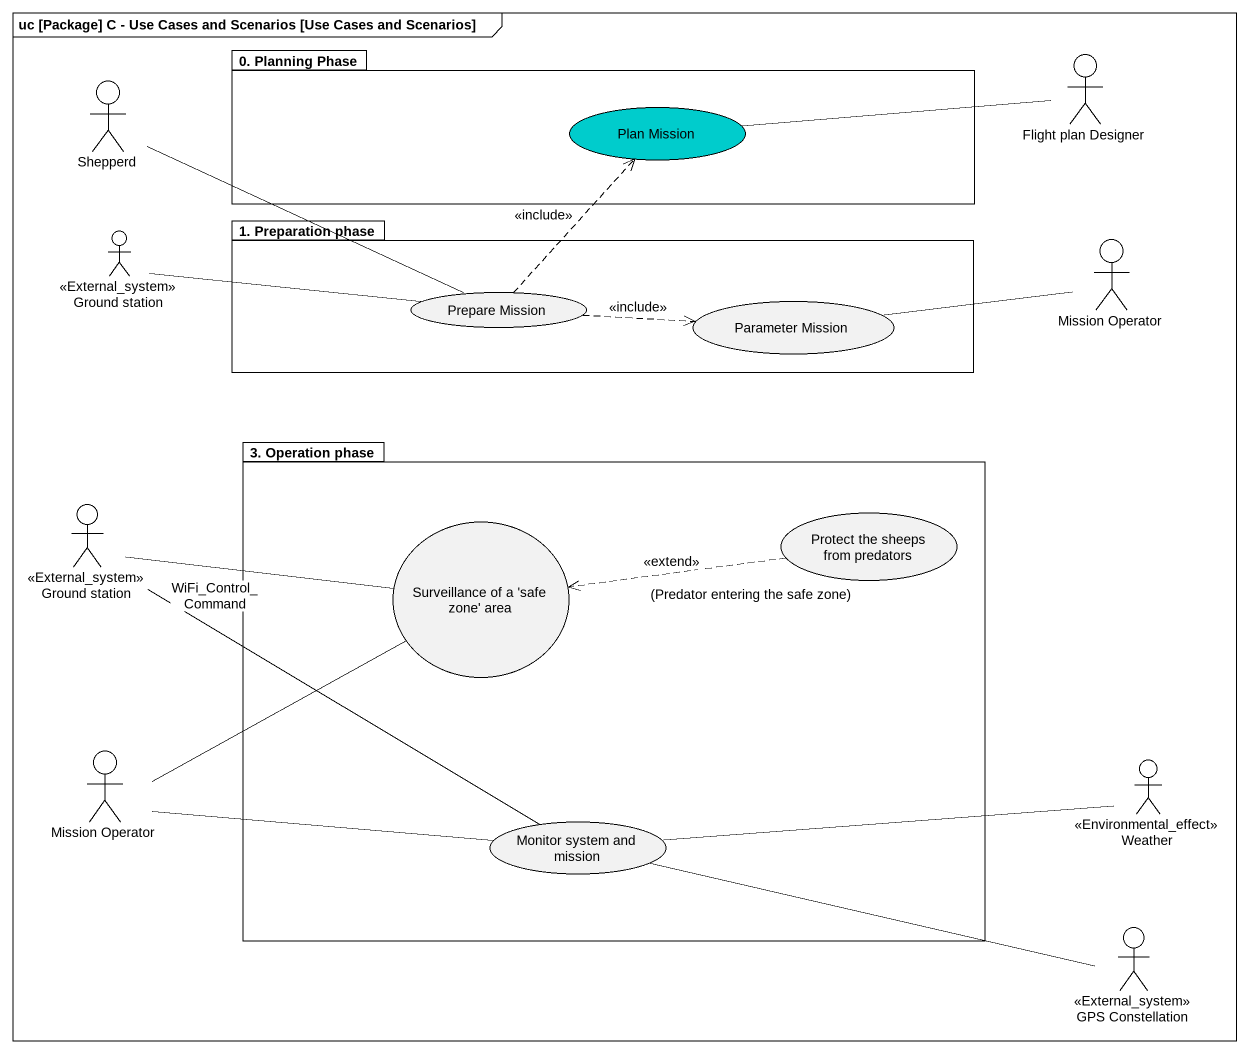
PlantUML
@startuml
mainframe uc [Package] C - Use Cases and Scenarios [Use Cases and Scenarios]
actor Shepperd
package "0. Planning Phase" as p0_Planning_Phase {
  usecase "Plan Mission" as Plan_Mission #00CCCC
}
actor "Flight plan Designer" as Flight_plan_Designer
actor "Ground station" as Ground_station <<External_system>>
package "1. Preparation phase" as p1_Preparation_phase {
  usecase "Prepare Mission" as Prepare_Mission
  usecase "Parameter Mission" as Parameter_Mission
}
actor "Mission Operator" as Mission_Operator
package "3. Operation phase" as p3_Operation_phase {
  usecase "Surveillance of a 'safe zone' area" as Surveillance_of_a_safe_zone
  usecase "Protect the sheeps from predators" as Protect_the_sheeps_from
  usecase "Monitor system and mission" as Monitor_system_and_mission
}
actor "Ground station" as Ground_station_2 <<External_system>>
actor "Mission Operator" as Mission_Operator_2
actor Weather <<Environmental_effect>>
actor "GPS Constellation" as GPS_Constellation <<External_system>>
Shepperd -right- Prepare_Mission
Flight_plan_Designer -left- Plan_Mission
Ground_station -right- Prepare_Mission
Mission_Operator -left- Parameter_Mission
Prepare_Mission .up.> Plan_Mission : <<include>>
Prepare_Mission .right.> Parameter_Mission : <<include>>
Ground_station_2 -right- Surveillance_of_a_safe_zone : WiFi_Control_Command
Protect_the_sheeps_from .left.> Surveillance_of_a_safe_zone : <<extend>>\n(Predator entering the safe zone)
Mission_Operator_2 -right- Surveillance_of_a_safe_zone
Mission_Operator_2 -right- Monitor_system_and_mission
Weather -left- Monitor_system_and_mission
Monitor_system_and_mission -up- Ground_station_2
GPS_Constellation -left- Monitor_system_and_mission
@enduml
